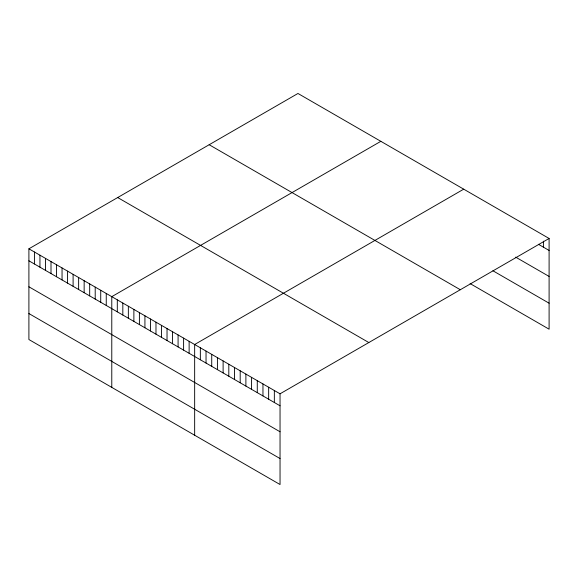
<?xml version="1.0" encoding="UTF-8"?>
<svg xmlns="http://www.w3.org/2000/svg" width="578" height="578" viewBox="0 0 578 578"><rect width="100%" height="100%" fill="white"/><g stroke="black" fill="none" stroke-linecap="round" stroke-linejoin="round"><path stroke-width="0.87" d="M549.1 238.468L280.041 393.806L280.041 484.53L28.9 339.532L28.9 248.807L297.959 93.47L549.1 238.468L549.1 329.193L470.116 283.588M380.837 141.321L111.778 296.659L111.778 387.383M463.715 189.165L194.656 344.51L194.656 435.234M538.429 244.292L549.1 250.455M515.655 257.131L549.1 276.436M492.89 270.75L549.1 303.204M209.171 144.731L460.312 289.73M117.688 197.546L368.829 342.544M28.9 248.807L280.041 393.806M28.9 260.801L280.041 405.792M28.9 286.782L280.041 431.773M28.9 313.551L280.041 458.549M543.407 241.171L543.407 247.167M274.348 390.518L274.348 402.505M268.654 387.231L268.654 399.217M262.961 383.944L262.961 395.937M257.275 380.656L257.275 392.65M251.582 377.369L251.582 389.362M245.888 374.082L245.888 386.075M240.195 370.801L240.195 382.788M234.502 367.514L234.502 379.5M228.809 364.227L228.809 376.213M223.115 360.939L223.115 372.926M217.422 357.652L217.422 369.638M211.729 354.365L211.729 366.358M206.035 351.077L206.035 363.071M200.349 347.79L200.349 359.783M189.129 341.316L189.129 353.303M183.602 338.123L183.602 350.116M178.082 334.937L178.082 346.923M172.555 331.743L172.555 343.737M167.028 328.557L167.028 340.543M161.5 325.363L161.5 337.357M155.981 322.177L155.981 334.163M150.453 318.984L150.453 330.977M144.926 315.798L144.926 327.784M139.399 312.604L139.399 324.598M133.879 309.418L133.879 321.404M128.352 306.224L128.352 318.218M122.825 303.038L122.825 315.024M117.305 299.845L117.305 311.838M106.251 293.465L106.251 305.459M100.724 290.279L100.724 302.265M95.204 287.085L95.204 299.079M89.677 283.899L89.677 295.885M84.15 280.706L84.15 292.699M78.63 277.519L78.63 289.506M73.103 274.326L73.103 286.32M67.575 271.14L67.575 283.126M62.048 267.946L62.048 279.94M56.528 264.76L56.528 276.746M51.001 261.567L51.001 273.56M45.474 258.38L45.474 270.367M39.947 255.187L39.947 267.18M34.427 252.001L34.427 263.987"/></g></svg>
